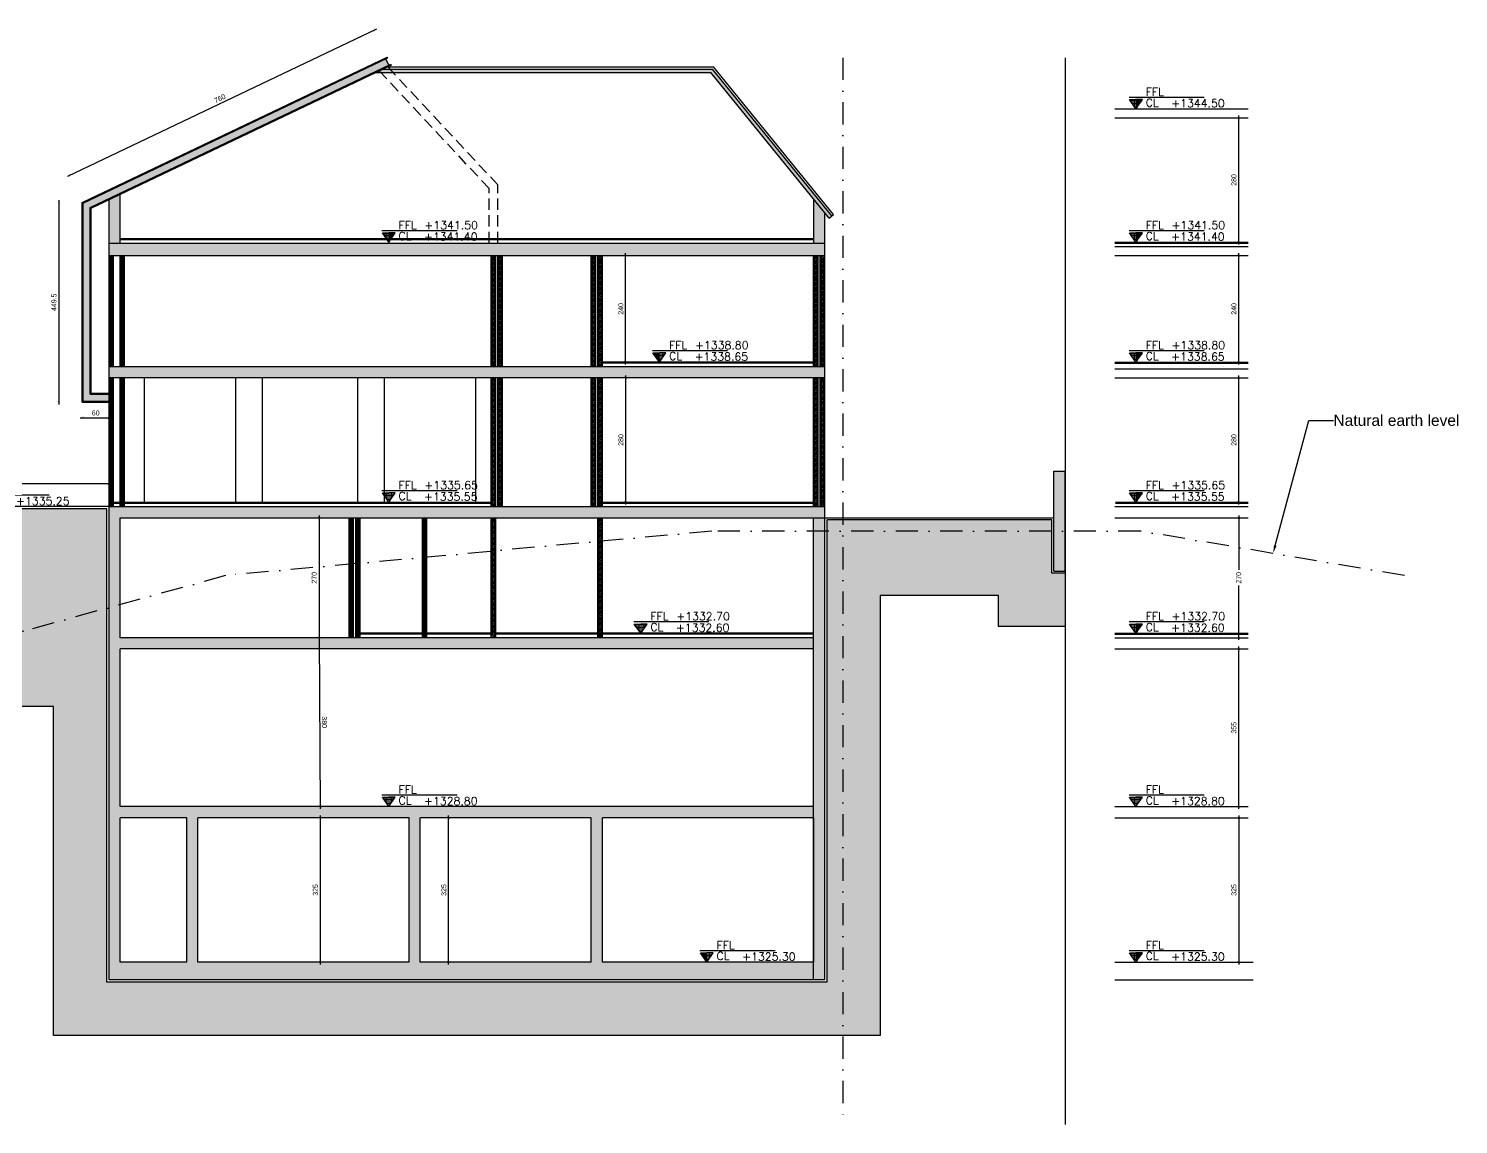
# Model space of a CAD drawing. Header units: centimetres. Extents: x 96271 to 179142, y 9855 to 112216.
# Drawn here: x 138696 to 141912, y 20483 to 22949 of the extents above; entities that cross this region are included whole.
import ezdxf
from ezdxf import colors
from ezdxf.entities.mleader import LeaderData, LeaderLine
from ezdxf.math import Vec2, Vec3

# ---------------------------------------------------------------- set-up
doc = ezdxf.new("R2010")
doc.units = ezdxf.units.CM
doc.header["$LTSCALE"] = 100
doc.header["$MEASUREMENT"] = 0
doc.header["$PDSIZE"] = 0.2
doc.linetypes.add('B-11553-XREF-L+1338.35-00$0$HIDDEN', pattern=[0.375, 0.25, -0.125])
doc.linetypes.add('DASHDOT', pattern=[1, 0.5, -0.25, 0, -0.25])
doc.layers.get('0').update_dxf_attribs({"linetype": 'CONTINUOUS'})
doc.layers.get('DEFPOINTS').update_dxf_attribs({"linetype": 'CONTINUOUS'})
for name, color, linetype in [('A-Dim', 2, 'CONTINUOUS'), ('A-Elev-Otln1', 44, 'CONTINUOUS'), ('A-Elev-Otln4', 41, 'CONTINUOUS'), ('A-Otln-Lot Limit', 4, 'CONTINUOUS'), ('A-Patt-CMU', 8, 'CONTINUOUS'), ('A-Patt-Strcr', 8, 'CONTINUOUS'), ('A-Sect-Mcut-Earth', 54, 'CONTINUOUS'), ('A-Sect-Mcut-Tiling', 51, 'CONTINUOUS'), ('A-Setback', 3, 'DASHDOT'), ('A-Wall-Full', 5, 'CONTINUOUS'), ('A-Wall-Strctr', 6, 'CONTINUOUS')]:
    doc.layers.add(name, color=color, linetype=linetype)
doc.styles.add('ROMAND', font='romand.shx', dxfattribs={"height": 10})
doc.styles.get("Standard").update_dxf_attribs({"font": 'arial.ttf'})
doc.dimstyles.new('1-50', dxfattribs={"dimtxt": 11.25, "dimasz": 5, "dimexe": 5, "dimexo": 5, "dimgap": 5, "dimtad": 1, "dimdec": 1, "dimrnd": 0.5, "dimzin": 12, "dimdsep": 46, "dimtxsty": 'Standard', "dimblk": 'ARCHTICK', "dimcen": 0.09, "dimdle": 5, "dimadec": 0, "dimazin": 3, "dimtfac": 1, "dimtdec": 1, "dimtix": 1, "dimtofl": 0, "dimtmove": 1, "dimatfit": 3, "dimfxl": 5, "dimtolj": 1, "dimtzin": 0, "dimarcsym": 0})
pattern_1 = [(225, (149663.1543, 32692.1049), (-1.3258252, -4.86135912), [6.25, -1.25, 0, -1.25])]

# ---------------------------------------------------------------- blocks, each defined once
blk = doc.blocks.new('FFL-CL-SECTION')
at = {"ltscale": 111}
h = blk.add_hatch(dxfattribs=at)
h.set_pattern_fill('ACAD_ISO07W100', color=232, scale=2, style=0)
h.set_pattern_definition([(7e-15, (-164148.149, 25605.833), (0, 10), [1, -6])])
h.paths.add_polyline_path([(-1579, 487), (-1724, 487), (-1579, 278)])
h = blk.add_hatch(dxfattribs=at)
h.set_pattern_fill('ACAD_ISO07W100', color=232, scale=2, style=0)
h.set_pattern_definition([(180, (160989.661, 25605.833), (0, 10), [1, -6])])
h.paths.add_polyline_path([(-1579, 487), (-1435, 487), (-1579, 278)])
at = {"color": 7, "ltscale": 111}
for p, q in [((-44, 533), (-1735, 533)), ((-1579, 278), (-1724, 487)), ((-1724, 487), (-1579, 487)), ((-1579, 278), (-1435, 487)), ((-1435, 487), (-1579, 487))]:
    blk.add_line(p, q, dxfattribs=at)
at = {"color": 111, "ltscale": 111, "style": 'ROMAND'}
for s, p in [('FFL', (-1361, 570)), ('CL', (-1361, 327))]:
    blk.add_text(s, height=180, dxfattribs=at).set_placement(p)
for tag, p in [('FFL', (-778, 571)), ('CL', (-787, 313))]:
    blk.add_attdef(tag, p, '', height=180, dxfattribs=at)
blk = doc.blocks.new('_ArchTick')
at = {"color": 0, "linetype": 'ByBlock', "const_width": 0.15}
blk.add_lwpolyline([(-0.5, -0.5), (0.5, 0.5)], dxfattribs=at)
blk = doc.blocks.new('*D982')
at = {"layer": 'A-Dim', "color": 0, "lineweight": -2, "transparency": 16777216}
blk.add_line((139349.1, 21853.4), (139349.1, 21573.4), dxfattribs=at)
at = {"layer": 'DEFPOINTS', "color": 0, "transparency": 16777216}
for p in [(139349.1, 21848.4), (139349.1, 21578.4), (139349.1, 21578.4)]:
    blk.add_point(p, dxfattribs=at)
at = {"layer": 'A-Dim', "color": 0, "lineweight": -2, "transparency": 16777216, "xscale": 5, "yscale": 5, "zscale": 5}
for p, rotation in [((139349.1, 21848.4), 90), ((139349.1, 21578.4), 270)]:
    blk.add_blockref('_ArchTick', p, dxfattribs=dict(at, rotation=rotation))
at = {"layer": 'A-Dim', "color": 0, "transparency": 16777216, "insert": (139338.3, 21713.4), "char_height": 11.25, "attachment_point": 5, "rotation": 90}
blk.add_mtext('\\A1;270', dxfattribs=at)
blk = doc.blocks.new('*D983')
at = {"layer": 'A-Dim', "color": 0, "lineweight": -2, "transparency": 16777216}
blk.add_line((139349.1, 21583.4), (139351.6, 21193.4), dxfattribs=at)
at = {"layer": 'DEFPOINTS', "color": 0, "transparency": 16777216}
for p in [(139349.2, 21578.4), (139351.6, 21198.4), (139351.6, 21198.4)]:
    blk.add_point(p, dxfattribs=at)
at = {"layer": 'A-Dim', "color": 0, "lineweight": -2, "transparency": 16777216, "xscale": 5, "yscale": 5, "zscale": 5}
for p, rotation in [((139349.2, 21578.4), 90.36136484864308), ((139351.6, 21198.4), 270.3613648486431)]:
    blk.add_blockref('_ArchTick', p, dxfattribs=dict(at, rotation=rotation))
at = {"layer": 'A-Dim', "color": 0, "transparency": 16777216, "insert": (139361.1, 21388.5), "char_height": 11.25, "attachment_point": 5, "rotation": 270.3614}
blk.add_mtext('\\A1;380', dxfattribs=at)
blk = doc.blocks.new('*D984')
at = {"layer": 'A-Dim', "color": 0, "lineweight": -2, "transparency": 16777216}
blk.add_line((140038.8, 22168.4), (140038.8, 21878.4), dxfattribs=at)
at = {"layer": 'DEFPOINTS', "color": 0, "transparency": 16777216}
for p in [(139986.6, 22163.4), (139986.6, 21883.4), (140038.8, 21883.4)]:
    blk.add_point(p, dxfattribs=at)
at = {"layer": 'A-Dim', "color": 0, "lineweight": -2, "transparency": 16777216, "xscale": 5, "yscale": 5, "zscale": 5}
for p, rotation in [((140038.8, 22163.4), 90), ((140038.8, 21883.4), 270)]:
    blk.add_blockref('_ArchTick', p, dxfattribs=dict(at, rotation=rotation))
at = {"layer": 'A-Dim', "color": 0, "transparency": 16777216, "insert": (140028.1, 22023.4), "char_height": 11.25, "attachment_point": 5, "rotation": 90}
blk.add_mtext('\\A1;280', dxfattribs=at)
blk = doc.blocks.new('*D985')
at = {"layer": 'A-Dim', "color": 0, "lineweight": -2, "transparency": 16777216}
blk.add_line((140038.8, 22193.4), (140038.8, 22443.4), dxfattribs=at)
at = {"layer": 'DEFPOINTS', "color": 0, "transparency": 16777216}
for p in [(140038.8, 22438.4), (140038.8, 22438.4), (140038.8, 22198.4)]:
    blk.add_point(p, dxfattribs=at)
at = {"layer": 'A-Dim', "color": 0, "lineweight": -2, "transparency": 16777216, "xscale": 5, "yscale": 5, "zscale": 5}
for p, rotation in [((140038.8, 22438.4), 90), ((140038.8, 22198.4), 270)]:
    blk.add_blockref('_ArchTick', p, dxfattribs=dict(at, rotation=rotation))
at = {"layer": 'A-Dim', "color": 0, "transparency": 16777216, "insert": (140028.1, 22318.4), "char_height": 11.25, "attachment_point": 5, "rotation": 90}
blk.add_mtext('\\A1;240', dxfattribs=at)
blk = doc.blocks.new('*D989')
at = {"layer": 'A-Dim', "color": 0, "lineweight": -2, "transparency": 16777216}
blk.add_line((138881.6, 21924.8), (138396.6, 21924.8), dxfattribs=at)
at = {"layer": 'DEFPOINTS', "color": 0, "transparency": 16777216}
for p in [(138401.6, 21924.8), (138401.6, 21883.4), (138876.6, 21883.4)]:
    blk.add_point(p, dxfattribs=at)
at = {"layer": 'A-Dim', "color": 0, "lineweight": -2, "transparency": 16777216, "xscale": 5, "yscale": 5, "zscale": 5, "rotation": 180}
blk.add_blockref('_ArchTick', (138401.6, 21924.8), dxfattribs=at)
at = {"layer": 'A-Dim', "color": 0, "lineweight": -2, "transparency": 16777216, "xscale": 5, "yscale": 5, "zscale": 5}
blk.add_blockref('_ArchTick', (138876.6, 21924.8), dxfattribs=at)
at = {"layer": 'A-Dim', "color": 0, "transparency": 16777216, "insert": (138639.1, 21935.5), "char_height": 11.25, "attachment_point": 5}
blk.add_mtext('\\A1;475', dxfattribs=at)
blk = doc.blocks.new('*D990')
at = {"layer": 'A-Dim', "color": 0, "lineweight": -2, "transparency": 16777216}
blk.add_line((139640.6, 20843.4), (139640.6, 21178.4), dxfattribs=at)
at = {"layer": 'DEFPOINTS', "color": 0, "transparency": 16777216}
for p in [(139576.6, 21173.4), (139640.6, 21173.4), (139576.6, 20848.4)]:
    blk.add_point(p, dxfattribs=at)
at = {"layer": 'A-Dim', "color": 0, "lineweight": -2, "transparency": 16777216, "xscale": 5, "yscale": 5, "zscale": 5}
for p, rotation in [((139640.6, 21173.4), 90), ((139640.6, 20848.4), 270)]:
    blk.add_blockref('_ArchTick', p, dxfattribs=dict(at, rotation=rotation))
at = {"layer": 'A-Dim', "color": 0, "transparency": 16777216, "insert": (139629.8, 21010.9), "char_height": 11.25, "attachment_point": 5, "rotation": 90}
blk.add_mtext('\\A1;325', dxfattribs=at)
blk = doc.blocks.new('*D991')
at = {"layer": 'A-Dim', "color": 0, "lineweight": -2, "transparency": 16777216}
blk.add_line((139351.6, 21178.4), (139351.6, 20843.4), dxfattribs=at)
at = {"layer": 'DEFPOINTS', "color": 0, "transparency": 16777216}
for p in [(139376.6, 21173.4), (139351.6, 20848.4), (139376.6, 20848.4)]:
    blk.add_point(p, dxfattribs=at)
at = {"layer": 'A-Dim', "color": 0, "lineweight": -2, "transparency": 16777216, "xscale": 5, "yscale": 5, "zscale": 5}
for p, rotation in [((139351.6, 21173.4), 90), ((139351.6, 20848.4), 270)]:
    blk.add_blockref('_ArchTick', p, dxfattribs=dict(at, rotation=rotation))
at = {"layer": 'A-Dim', "color": 0, "transparency": 16777216, "insert": (139340.8, 21010.9), "char_height": 11.25, "attachment_point": 5, "rotation": 90}
blk.add_mtext('\\A1;325', dxfattribs=at)
blk = doc.blocks.new('*D993')
at = {"layer": 'A-Dim', "color": 0, "lineweight": -2, "transparency": 16777216}
blk.add_line((141418, 21878.4), (141418, 22168.4), dxfattribs=at)
at = {"layer": 'DEFPOINTS', "color": 0, "transparency": 16777216}
for p in [(141418, 22163.4), (141439.3, 22163.4), (141439.3, 21883.4)]:
    blk.add_point(p, dxfattribs=at)
at = {"layer": 'A-Dim', "color": 0, "lineweight": -2, "transparency": 16777216, "xscale": 5, "yscale": 5, "zscale": 5}
for p, rotation in [((141418, 22163.4), 90), ((141418, 21883.4), 270)]:
    blk.add_blockref('_ArchTick', p, dxfattribs=dict(at, rotation=rotation))
at = {"layer": 'A-Dim', "color": 0, "transparency": 16777216, "insert": (141407.2, 22023.4), "char_height": 11.25, "attachment_point": 5, "rotation": 90}
blk.add_mtext('\\A1;280', dxfattribs=at)
blk = doc.blocks.new('*D994')
at = {"layer": 'A-Dim', "color": 0, "lineweight": -2, "transparency": 16777216}
for p, q in [((141418, 21853.4), (141418, 21730.9)), ((141418, 21573.4), (141418, 21695.9))]:
    blk.add_line(p, q, dxfattribs=at)
at = {"layer": 'DEFPOINTS', "color": 0, "transparency": 16777216}
for p in [(141418, 21848.4), (141439.3, 21848.4), (141439.3, 21578.4)]:
    blk.add_point(p, dxfattribs=at)
at = {"layer": 'A-Dim', "color": 0, "lineweight": -2, "transparency": 16777216, "xscale": 5, "yscale": 5, "zscale": 5}
for p, rotation in [((141418, 21848.4), 90), ((141418, 21578.4), 270)]:
    blk.add_blockref('_ArchTick', p, dxfattribs=dict(at, rotation=rotation))
at = {"layer": 'A-Dim', "color": 0, "transparency": 16777216, "insert": (141418, 21713.4), "char_height": 11.25, "attachment_point": 5, "rotation": 90}
blk.add_mtext('\\A1;270', dxfattribs=at)
blk = doc.blocks.new('*D995')
at = {"layer": 'A-Dim', "color": 0, "lineweight": -2, "transparency": 16777216}
blk.add_line((141418, 22193.4), (141418, 22443.4), dxfattribs=at)
at = {"layer": 'DEFPOINTS', "color": 0, "transparency": 16777216}
for p in [(141418, 22438.4), (141439.3, 22438.4), (141439.3, 22198.4)]:
    blk.add_point(p, dxfattribs=at)
at = {"layer": 'A-Dim', "color": 0, "lineweight": -2, "transparency": 16777216, "xscale": 5, "yscale": 5, "zscale": 5}
for p, rotation in [((141418, 22438.4), 90), ((141418, 22198.4), 270)]:
    blk.add_blockref('_ArchTick', p, dxfattribs=dict(at, rotation=rotation))
at = {"layer": 'A-Dim', "color": 0, "transparency": 16777216, "insert": (141407.2, 22318.4), "char_height": 11.25, "attachment_point": 5, "rotation": 90}
blk.add_mtext('\\A1;240', dxfattribs=at)
blk = doc.blocks.new('*D996')
at = {"layer": 'A-Dim', "color": 0, "lineweight": -2, "transparency": 16777216}
blk.add_line((141418, 21193.4), (141418, 21558.4), dxfattribs=at)
at = {"layer": 'DEFPOINTS', "color": 0, "transparency": 16777216}
for p in [(141418, 21553.4), (141439.3, 21553.4), (141439.3, 21198.4)]:
    blk.add_point(p, dxfattribs=at)
at = {"layer": 'A-Dim', "color": 0, "lineweight": -2, "transparency": 16777216, "xscale": 5, "yscale": 5, "zscale": 5}
for p, rotation in [((141418, 21553.4), 90), ((141418, 21198.4), 270)]:
    blk.add_blockref('_ArchTick', p, dxfattribs=dict(at, rotation=rotation))
at = {"layer": 'A-Dim', "color": 0, "transparency": 16777216, "insert": (141407.2, 21375.9), "char_height": 11.25, "attachment_point": 5, "rotation": 90}
blk.add_mtext('\\A1;355', dxfattribs=at)
blk = doc.blocks.new('*D997')
at = {"layer": 'A-Dim', "color": 0, "lineweight": -2, "transparency": 16777216}
blk.add_line((141418, 22463.4), (141418, 22753.4), dxfattribs=at)
at = {"layer": 'DEFPOINTS', "color": 0, "transparency": 16777216}
for p in [(141418, 22748.4), (141439.3, 22748.4), (141439.3, 22468.4)]:
    blk.add_point(p, dxfattribs=at)
at = {"layer": 'A-Dim', "color": 0, "lineweight": -2, "transparency": 16777216, "xscale": 5, "yscale": 5, "zscale": 5}
for p, rotation in [((141418, 22748.4), 90), ((141418, 22468.4), 270)]:
    blk.add_blockref('_ArchTick', p, dxfattribs=dict(at, rotation=rotation))
at = {"layer": 'A-Dim', "color": 0, "transparency": 16777216, "insert": (141407.2, 22608.4), "char_height": 11.25, "attachment_point": 5, "rotation": 90}
blk.add_mtext('\\A1;280', dxfattribs=at)
blk = doc.blocks.new('*D998')
at = {"layer": 'A-Dim', "color": 0, "lineweight": -2, "transparency": 16777216}
blk.add_line((141418, 21178.4), (141418, 20843.4), dxfattribs=at)
at = {"layer": 'DEFPOINTS', "color": 0, "transparency": 16777216}
for p in [(141439.3, 21173.4), (141418, 20848.4), (141439.3, 20848.4)]:
    blk.add_point(p, dxfattribs=at)
at = {"layer": 'A-Dim', "color": 0, "lineweight": -2, "transparency": 16777216, "xscale": 5, "yscale": 5, "zscale": 5}
for p, rotation in [((141418, 21173.4), 90), ((141418, 20848.4), 270)]:
    blk.add_blockref('_ArchTick', p, dxfattribs=dict(at, rotation=rotation))
at = {"layer": 'A-Dim', "color": 0, "transparency": 16777216, "insert": (141407.2, 21010.9), "char_height": 11.25, "attachment_point": 5, "rotation": 90}
blk.add_mtext('\\A1;325', dxfattribs=at)
blk = doc.blocks.new('*D999')
at = {"layer": 'A-Dim', "color": 0, "lineweight": -2, "transparency": 16777216}
blk.add_line((139478.2, 22947.7), (138783.1, 22616.4), dxfattribs=at)
at = {"layer": 'DEFPOINTS', "color": 0, "transparency": 16777216}
for p in [(139502.6, 22884.9), (138787.6, 22618.5), (138816.6, 22557.8)]:
    blk.add_point(p, dxfattribs=at)
at = {"layer": 'A-Dim', "color": 0, "lineweight": -2, "transparency": 16777216, "xscale": 5, "yscale": 5, "zscale": 5}
for p, rotation in [((139473.7, 22945.6), 25.48875741298544), ((138787.6, 22618.5), 205.4887574129854)]:
    blk.add_blockref('_ArchTick', p, dxfattribs=dict(at, rotation=rotation))
at = {"layer": 'A-Dim', "color": 0, "transparency": 16777216, "insert": (139126, 22791.7), "char_height": 11.25, "attachment_point": 5, "rotation": 25.4888}
blk.add_mtext('\\A1;760', dxfattribs=at)
blk = doc.blocks.new('*D1000')
at = {"layer": 'A-Dim', "color": 0, "lineweight": -2, "transparency": 16777216}
blk.add_line((138763.5, 22562.8), (138763.5, 22103.4), dxfattribs=at)
at = {"layer": 'DEFPOINTS', "color": 0, "transparency": 16777216}
for p in [(138816.6, 22557.8), (138763.5, 22108.4), (138816.6, 22108.4)]:
    blk.add_point(p, dxfattribs=at)
at = {"layer": 'A-Dim', "color": 0, "lineweight": -2, "transparency": 16777216, "xscale": 5, "yscale": 5, "zscale": 5}
for p, rotation in [((138763.5, 22557.8), 90), ((138763.5, 22108.4), 270)]:
    blk.add_blockref('_ArchTick', p, dxfattribs=dict(at, rotation=rotation))
at = {"layer": 'A-Dim', "color": 0, "transparency": 16777216, "insert": (138752.8, 22333.1), "char_height": 11.25, "attachment_point": 5, "rotation": 90}
blk.add_mtext('\\A1;449.5', dxfattribs=at)
blk = doc.blocks.new('*D1001')
at = {"layer": 'A-Dim', "color": 0, "lineweight": -2, "transparency": 16777216}
blk.add_line((138811.6, 22073.4), (138881.6, 22073.4), dxfattribs=at)
at = {"layer": 'DEFPOINTS', "color": 0, "transparency": 16777216}
for p in [(138816.6, 22108.4), (138876.6, 22108.4), (138876.6, 22073.4)]:
    blk.add_point(p, dxfattribs=at)
at = {"layer": 'A-Dim', "color": 0, "lineweight": -2, "transparency": 16777216, "xscale": 5, "yscale": 5, "zscale": 5, "rotation": 180}
blk.add_blockref('_ArchTick', (138816.6, 22073.4), dxfattribs=at)
at = {"layer": 'A-Dim', "color": 0, "lineweight": -2, "transparency": 16777216, "xscale": 5, "yscale": 5, "zscale": 5}
blk.add_blockref('_ArchTick', (138876.6, 22073.4), dxfattribs=at)
at = {"layer": 'A-Dim', "color": 0, "transparency": 16777216, "insert": (138846.6, 22084.1), "char_height": 11.25, "attachment_point": 5}
blk.add_mtext('\\A1;60', dxfattribs=at)

msp = doc.modelspace()

# ---------------------------------------------------------------- hatches: boundary and pattern name
at = {"layer": 'A-Patt-CMU'}
h = msp.add_hatch(dxfattribs=at)
h.set_pattern_fill('ANSI36', color=256, scale=20, angle=180)
h.set_pattern_definition(pattern_1)
h.paths.add_polyline_path([(139505.832, 22866.498), (139498.947, 22880.94), (138818.559, 22556.576), (138818.559, 22110.442), (138876.559, 22110.442), (138876.559, 22126.442), (138834.559, 22126.442), (138834.559, 22546.479)])
h = msp.add_hatch(dxfattribs=at)
h.set_pattern_fill('ANSI36', color=256, scale=20, angle=180)
h.set_pattern_definition(pattern_1)
h.paths.add_polyline_path([(140233.938, 22858.108), (139492.882, 22858.108), (139476.101, 22850.108), (140230.136, 22850.108), (140496.716, 22522.695), (140502.923, 22527.743)])
h = msp.add_hatch(dxfattribs=at)
h.set_pattern_fill('ANSI31', color=256, scale=20, angle=180)
h.set_pattern_definition([(225, (149663.1543, 32692.1049), (1.76776695, -1.76776695), [])])
h.paths.add_polyline_path([(139986.559, 21848.442), (139976.559, 21848.442), (139976.559, 21578.442), (139986.559, 21578.442)])
h.paths.add_polyline_path([(139986.559, 22163.442), (139976.559, 22163.442), (139976.559, 21873.442), (139986.559, 21873.442)])
h.paths.add_polyline_path([(139971.559, 22163.442), (139961.559, 22163.442), (139961.559, 21873.442), (139971.559, 21873.442)])
h.paths.add_polyline_path([(139761.559, 22163.442), (139751.559, 22163.442), (139751.559, 21873.442), (139761.559, 21873.442)])
h.paths.add_polyline_path([(139746.559, 22163.442), (139736.559, 22163.442), (139736.559, 21873.442), (139746.559, 21873.442)])
h.paths.add_polyline_path([(139746.559, 21848.442), (139736.559, 21848.442), (139736.559, 21578.442), (139746.559, 21578.442)])
h.paths.add_polyline_path([(139591.559, 21848.442), (139581.559, 21848.442), (139581.559, 21578.442), (139591.559, 21578.442)])
h.paths.add_polyline_path([(139441.559, 21848.442), (139431.559, 21848.442), (139431.559, 21578.442), (139441.559, 21578.442)])
h.paths.add_polyline_path([(139426.559, 21848.442), (139416.559, 21848.442), (139416.559, 21578.442), (139426.559, 21578.442)])
h.paths.add_polyline_path([(140486.559, 22163.442), (140476.559, 22163.442), (140476.559, 21873.442), (140486.559, 21873.442)])
h.paths.add_polyline_path([(140471.559, 22163.442), (140461.559, 22163.442), (140461.559, 21873.442), (140471.559, 21873.442)])
h.paths.add_polyline_path([(140486.559, 22438.442), (140476.559, 22438.442), (140476.559, 22188.442), (140486.559, 22188.442)])
h.paths.add_polyline_path([(140471.559, 22438.442), (140461.559, 22438.442), (140461.559, 22188.442), (140471.559, 22188.442)])
h.paths.add_polyline_path([(139971.559, 22438.442), (139961.559, 22438.442), (139961.559, 22188.442), (139971.559, 22188.442)])
h.paths.add_polyline_path([(139986.559, 22438.442), (139976.559, 22438.442), (139976.559, 22188.442), (139986.559, 22188.442)])
h.paths.add_polyline_path([(139761.559, 22438.442), (139751.559, 22438.442), (139751.559, 22188.442), (139761.559, 22188.442)])
h.paths.add_polyline_path([(139746.559, 22438.442), (139736.559, 22438.442), (139736.559, 22188.442), (139746.559, 22188.442)])
h.paths.add_polyline_path([(138911.559, 22438.442), (138901.559, 22438.442), (138901.559, 22188.442), (138911.559, 22188.442)])
h.paths.add_polyline_path([(138886.559, 22438.442), (138876.559, 22438.442), (138876.559, 22188.442), (138886.559, 22188.442)])
h.paths.add_polyline_path([(138911.559, 22163.442), (138901.559, 22163.442), (138901.559, 21873.442), (138911.559, 21873.442)])
h.paths.add_polyline_path([(138886.559, 22163.442), (138876.559, 22163.442), (138876.559, 21873.442), (138886.559, 21873.442)])
at = {"layer": 'A-Patt-Strcr'}
h = msp.add_hatch(dxfattribs=at)
h.set_pattern_fill('AR-CONC', color=256, scale=2, angle=-270)
h.set_pattern_definition([(140, (149663.154, 32692.105), (1.255043, 14.345204), [1.5, -16.5]), (85, (149663.154, 32692.105), (-15.043843, -2.775027), [1.2, -13.2]), (190.45144, (149663.259, 32693.3), (-13.7888, 11.570177), [1.274804, -14.022842]), (136.1842, (149659.154, 32692.105), (3.310386, 21.344827), [2.25, -24.75]), (186.63564, (149659.43, 32693.884), (-19.482372, 18.69324), [1.912207, -21.034275]), (81.18416, (149659.154, 32692.105), (-19.482372, 18.69324), [1.8, -19.8]), (111, (149660.154, 32694.105), (8.052378, 11.938141), [1.5, -16.5]), (56, (149660.154, 32694.105), (-14.503001, 4.866307), [1.2, -13.2]), (161.45144, (149660.825, 32695.1), (-6.450623, 16.804448), [1.274804, -14.022842]), (127.5, (149663.154, 32692.105), (-6.657877, 0.2431971), [0, -13.04, 0, -13.4, 0, -13.25]), (97.5, (149663.154, 32692.105), (-7.8882342, 5.2613907), [0, -7.64, 0, -12.74, 0, -5.05]), (57.5, (149663.154, 32687.645), (0.4510974, 10.6764487), [0, -5, 0, -15.6, 0, -20.7]), (47.5, (149663.154, 32685.645), (-2.0020996, 11.6637234), [0, -6.5, 0, -10.36, 0, -14.7])])
h.paths.add_polyline_path([(140486.559, 22188.442), (138876.559, 22188.442), (138876.559, 22163.442), (140486.559, 22163.442)])
h.paths.add_polyline_path([(140486.559, 22466.442), (138876.559, 22466.442), (138876.559, 22438.442), (140486.559, 22438.442)])
h.paths.add_polyline_path([(140486.559, 22535.169), (140461.643, 22565.772), (140461.643, 22466.442), (140486.559, 22466.442)])
h.paths.add_polyline_path([(138901.559, 22576.204), (138876.559, 22564.286), (138876.559, 22466.442), (138901.559, 22466.442)])
h = msp.add_hatch(dxfattribs=at)
h.set_pattern_fill('AR-CONC', color=256, scale=2, angle=-270)
h.set_pattern_definition([(140, (129598.393, 74812.801), (1.2550427, 14.3452037), [1.5, -16.5]), (85, (129598.393, 74812.801), (-15.0438427, -2.7750267), [1.2, -13.2]), (190.451444, (129598.498, 74813.997), (-13.7887998, 11.570177), [1.274804, -14.0228422]), (136.1842, (129594.393, 74812.801), (3.3103856, 21.3448266), [2.25, -24.75]), (186.635635, (129594.67, 74814.58), (-19.482372, 18.693239), [1.912207, -21.034275]), (81.184164, (129594.393, 74812.801), (-19.482372, 18.693239), [1.8, -19.8]), (111, (129595.393, 74814.801), (8.0523778, 11.938141), [1.5, -16.5]), (56, (129595.393, 74814.801), (-14.503001, 4.8663066), [1.2, -13.2]), (161.451445, (129596.064, 74815.796), (-6.450623, 16.8044475), [1.2748038, -14.0228422]), (127.5, (129598.393, 74812.8014), (-6.6578771, 0.2431971), [0, -13.04, 0, -13.4, 0, -13.25]), (97.5, (129598.393, 74812.8014), (-7.8882342, 5.26139075), [0, -7.64, 0, -12.74, 0, -5.05]), (57.5, (129598.393, 74808.3414), (0.45109743, 10.6764487), [0, -5, 0, -15.6, 0, -20.7]), (47.5, (129598.393, 74806.341), (-2.0020996, 11.6637234), [0, -6.5, 0, -10.36, 0, -14.7])])
h.paths.add_polyline_path([(141027.317, 21953.442), (141002.329, 21953.442), (141002.329, 21728.442), (141027.317, 21728.442)])
h.paths.add_polyline_path([(137023.903, 21288.442), (136998.908, 21288.442), (136998.908, 21078.442), (137023.903, 21078.442)])
h.paths.add_polyline_path([(137453.9, 21333.442), (137431.453, 21333.442), (137431.453, 21153.442), (137453.9, 21153.442)])
h.paths.add_polyline_path([(138011.559, 21598.442), (137986.559, 21598.442), (137986.559, 21283.442), (138011.559, 21283.442)])
h.paths.add_polyline_path([(138426.559, 21863.442), (138401.564, 21865.06), (138401.564, 21550.06), (138426.559, 21548.442)])
h = msp.add_hatch(dxfattribs=at)
h.set_pattern_fill('AR-CONC', color=256, scale=2, angle=-270)
h.set_pattern_definition([(140, (136447.013, 81589.72), (1.2550427, 14.3452037), [1.5, -16.5]), (85, (136447.013, 81589.72), (-15.0438427, -2.7750267), [1.2, -13.2]), (190.451444, (136447.118, 81590.916), (-13.7887998, 11.570177), [1.274804, -14.0228422]), (136.1842, (136443.013, 81589.72), (3.3103856, 21.3448266), [2.25, -24.75]), (186.635635, (136443.29, 81591.499), (-19.482372, 18.693239), [1.912207, -21.034275]), (81.184164, (136443.013, 81589.72), (-19.482372, 18.693239), [1.8, -19.8]), (111, (136444.013, 81591.72), (8.0523778, 11.938141), [1.5, -16.5]), (56, (136444.013, 81591.72), (-14.503001, 4.8663066), [1.2, -13.2]), (161.451445, (136444.684, 81592.715), (-6.450623, 16.8044475), [1.2748038, -14.0228422]), (127.5, (136447.013, 81589.72), (-6.65787708, 0.2431971), [0, -13.04, 0, -13.4, 0, -13.25]), (97.5, (136447.013, 81589.72), (-7.8882342, 5.26139075), [0, -7.64, 0, -12.74, 0, -5.05]), (57.5, (136447.013, 81585.26), (0.45109743, 10.6764487), [0, -5, 0, -15.6, 0, -20.7]), (47.5, (136447.013, 81583.26), (-2.0020996, 11.6637234), [0, -6.5, 0, -10.36, 0, -14.7])])
h.paths.add_polyline_path([(140486.559, 21873.442), (138876.559, 21873.442), (138876.559, 20808.442), (140461.559, 20808.442), (140461.559, 20848.442), (139986.559, 20848.442), (139986.559, 21173.442), (140461.559, 21173.442), (140461.559, 21198.442), (138901.559, 21198.442), (138901.559, 21553.442), (140461.559, 21553.442), (140461.559, 21578.442), (138901.559, 21578.442), (138901.559, 21848.442), (140486.559, 21848.442)])
h.paths.add_polyline_path([(139961.559, 21173.442), (139961.559, 20848.442), (139576.559, 20848.442), (139576.559, 21173.442)], flags=16)
h.paths.add_polyline_path([(139551.559, 21173.442), (139551.559, 20848.442), (139076.559, 20848.442), (139076.559, 21173.442)], flags=16)
h.paths.add_polyline_path([(139051.559, 21173.442), (139051.559, 20848.442), (138901.559, 20848.442), (138901.559, 21173.442)], flags=16)
h.paths.add_polyline_path([(140486.559, 21848.442), (140461.559, 21848.442), (140461.559, 20808.442), (140486.559, 20808.442)], flags=17)
h = msp.add_hatch(dxfattribs=at)
h.set_pattern_fill('EARTH', color=256, scale=100, angle=90)
h.set_pattern_definition([(90, (129598.393, 74812.801), (-25, 25), [25, -25]), (90, (129589.018, 74812.801), (-25, 25), [25, -25]), (90, (129579.643, 74812.801), (-25, 25), [25, -25]), (180, (129576.518, 74815.926), (-25, -25), [25, -25]), (180, (129576.518, 74825.301), (-25, -25), [25, -25]), (180, (129576.518, 74834.676), (-25, -25), [25, -25])])
h.paths.add_polyline_path([(137456.266, 21148.442), (137426.453, 21148.442), (137426.453, 21233.442), (137207.024, 21233.442), (137207.024, 21113.442), (137306.453, 21113.442), (137306.453, 21028.442), (137456.266, 21028.442)])
h.paths.add_polyline_path([(137207.024, 21233.442), (137028.903, 21233.442), (137028.903, 21073.442), (136998.898, 21073.442), (136998.898, 20953.442), (137148.903, 20953.442), (137148.903, 21113.442), (137207.024, 21113.442)])
h.paths.add_polyline_path([(140491.559, 20803.442), (138871.559, 20803.442), (138871.559, 21868.442), (138431.559, 21868.442), (138431.559, 21543.442), (138396.559, 21543.442), (138396.559, 21573.442), (138016.559, 21573.442), (138016.559, 21278.442), (137981.559, 21278.442), (137981.559, 21308.442), (137458.9, 21308.442), (137458.9, 21148.442), (137457.708, 21028.442), (137578.9, 21028.442), (137578.9, 21138.442), (137861.559, 21138.442), (137861.559, 21108.442), (138136.559, 21108.442), (138136.559, 21453.442), (138551.559, 21453.442), (138551.559, 21423.442), (138751.559, 21423.442), (138751.559, 20683.442), (139426.559, 20683.442), (140611.559, 20683.442), (140611.559, 21673.442), (140877.329, 21673.442), (140877.329, 21603.442), (141027.342, 21603.442), (141027.342, 21723.442), (140997.329, 21723.442), (140997.329, 21843.442), (140491.559, 21843.442)])

# ---------------------------------------------------------------- linework, layer by layer
for p, q in [((138876.559, 21883.442), (138876.559, 21873.442)), ((140461.559, 21173.442), (140461.559, 20848.442))]:
    msp.add_line(p, q)
at = {"layer": 'A-Elev-Otln1'}
for p, q in [((138816.559, 22557.838), (139502.6, 22884.897)), ((138818.559, 22556.576), (139503.46, 22883.092)), ((139498.947, 22880.94), (139505.832, 22866.498)), ((139502.6, 22884.897), (139503.46, 22883.092)), ((138834.559, 22546.479), (139510.346, 22868.649)), ((138836.559, 22545.216), (139511.206, 22866.844)), ((139510.346, 22868.649), (139511.206, 22866.844)), ((138816.559, 22108.442), (138816.559, 22557.838)), ((138818.559, 22110.442), (138818.559, 22556.576)), ((138834.559, 22126.442), (138834.559, 22546.479)), ((138836.559, 22128.442), (138836.559, 22545.216)), ((138816.559, 22108.442), (138876.559, 22108.442)), ((138818.559, 22110.442), (138876.559, 22110.442)), ((138834.559, 22126.442), (138876.559, 22126.442)), ((138836.559, 22128.442), (138876.559, 22128.442))]:
    msp.add_line(p, q, dxfattribs=at)
at = {"layer": 'A-Elev-Otln1', "linetype": 'B-11553-XREF-L+1338.35-00$0$HIDDEN'}
for p, q in [((139731.559, 22589.275), (139484.437, 22854.082)), ((139751.559, 22597.158), (139503.37, 22863.108)), ((139731.559, 22466.442), (139731.559, 22589.275)), ((139751.559, 22466.442), (139751.559, 22597.158))]:
    msp.add_line(p, q, dxfattribs=at)
at = {"layer": 'A-Elev-Otln4'}
for p, q in [((139476.101, 22850.108), (140230.136, 22850.108)), ((139492.882, 22858.108), (140233.938, 22858.108)), ((139503.37, 22863.108), (140236.532, 22863.108)), ((140496.716, 22522.695), (140230.136, 22850.108)), ((140502.923, 22527.743), (140233.938, 22858.108)), ((140506.765, 22530.868), (140236.532, 22863.108)), ((140496.716, 22522.695), (140506.765, 22530.868)), ((138956.559, 21883.442), (138956.559, 22163.442)), ((139161.559, 21883.442), (139161.559, 22163.442)), ((139221.559, 21883.442), (139221.559, 22163.442)), ((139436.559, 21883.442), (139436.559, 22163.442)), ((139496.559, 21883.442), (139496.559, 22163.442)), ((139701.559, 21883.442), (139701.559, 22163.442)), ((138876.559, 21873.442), (138426.559, 21873.442)), ((140486.559, 21848.442), (141002.329, 21848.442))]:
    msp.add_line(p, q, dxfattribs=at)
at = {"layer": 'A-Otln-Lot Limit'}
msp.add_line((141027.342, 22883.442), (141027.342, 20483.442), dxfattribs=at)
at = {"layer": 'A-Patt-Strcr'}
for points in [[(141027.317, 21723.442), (140997.329, 21723.442), (140997.329, 21843.442), (140491.559, 21843.442), (140491.559, 20803.442), (139546.559, 20803.442), (139546.559, 20803.442), (139406.559, 20803.442), (139406.559, 20803.442), (138871.559, 20803.442), (138871.559, 21868.442), (138431.559, 21868.442)], [(141027.317, 21603.442), (140877.329, 21603.442), (140877.329, 21673.442), (140611.559, 21673.442), (140611.559, 20683.442), (139426.559, 20683.442), (138751.559, 20683.442), (138751.559, 21423.442), (138551.559, 21423.442), (138551.559, 21453.442), (138136.559, 21453.442), (138136.559, 21108.442), (137861.559, 21108.442), (137861.559, 21138.442), (137578.9, 21138.442), (137578.9, 21028.442), (137306.453, 21028.442), (137306.453, 21113.442), (137148.903, 21113.442), (137148.903, 20953.442), (136998.908, 20953.442)]]:
    msp.add_lwpolyline(points, dxfattribs=at)
at = {"layer": 'A-Sect-Mcut-Earth', "linetype": 'DASHDOT'}
msp.add_lwpolyline([(141790.638, 21718.442), (141196.951, 21818.442), (140232.356, 21818.442), (139138.745, 21718.433), (138685.241, 21593.442), (138395.264, 21518.442), (137932.902, 21418.442), (137677.197, 21318.442), (137122.408, 21253.442), (136942.243, 21283.442)], dxfattribs=at)
at = {"layer": 'A-Sect-Mcut-Tiling'}
for p, q in [((138901.559, 22476.442), (140461.643, 22476.442)), ((138901.559, 22474.442), (140461.643, 22474.442)), ((141139.294, 22468.442), (141439.294, 22468.442)), ((141139.294, 22466.442), (141439.294, 22466.442)), ((140461.559, 22198.442), (139986.559, 22198.442)), ((140461.559, 22196.442), (139986.559, 22196.442)), ((141139.294, 22198.442), (141439.294, 22198.442)), ((141139.294, 22196.442), (141439.294, 22196.442)), ((138876.559, 21883.442), (139736.559, 21883.442)), ((138876.559, 21883.442), (138876.559, 21881.442)), ((138876.559, 21881.442), (139736.559, 21881.442)), ((139986.559, 21883.442), (140461.559, 21883.442)), ((139986.559, 21881.442), (140461.559, 21881.442)), ((141140.858, 21883.442), (141439.294, 21883.442)), ((141140.858, 21881.442), (141439.294, 21881.442)), ((139581.559, 21588.442), (139441.559, 21588.442)), ((139581.559, 21586.442), (139441.559, 21586.442)), ((139736.559, 21588.442), (139591.559, 21588.442)), ((139736.559, 21586.442), (139591.559, 21586.442)), ((139976.559, 21588.442), (139746.559, 21588.442)), ((139976.559, 21586.442), (139746.559, 21586.442)), ((140461.559, 21588.442), (139986.559, 21588.442)), ((140461.559, 21586.442), (139986.559, 21586.442)), ((141139.294, 21588.442), (141439.294, 21588.442)), ((141139.294, 21586.442), (141439.294, 21586.442))]:
    msp.add_line(p, q, dxfattribs=at)
at = {"layer": 'A-Setback'}
msp.add_line((140527.088, 22883.442), (140527.088, 20483.442), dxfattribs=at)
at = {"layer": 'A-Wall-Full'}
for p, q in [((138876.559, 22188.442), (138876.559, 22438.442)), ((138886.559, 22188.442), (138886.559, 22438.442)), ((138901.559, 22188.442), (138901.559, 22438.442)), ((138911.559, 22188.442), (138911.559, 22438.442)), ((139736.559, 22188.442), (139736.559, 22438.442)), ((139746.559, 22188.442), (139746.559, 22438.442)), ((139751.559, 22188.442), (139751.559, 22438.442)), ((139761.559, 22188.442), (139761.559, 22438.442)), ((139961.559, 22188.442), (139961.559, 22438.442)), ((139971.559, 22188.442), (139971.559, 22438.442)), ((139976.559, 22188.442), (139976.559, 22438.442)), ((139986.559, 22188.442), (139986.559, 22438.442)), ((140461.559, 22188.442), (140461.559, 22438.442)), ((140471.559, 22188.442), (140471.559, 22438.442)), ((140476.559, 22188.442), (140476.559, 22438.442)), ((140486.559, 22188.442), (140486.559, 22438.442)), ((138876.559, 21873.442), (138876.559, 22163.442)), ((138886.559, 21873.442), (138886.559, 22163.442)), ((138901.559, 21873.442), (138901.559, 22163.442)), ((138911.559, 21873.442), (138911.559, 22163.442)), ((139736.559, 21873.442), (139736.559, 22163.442)), ((139746.559, 21873.442), (139746.559, 22163.442)), ((139751.559, 21873.442), (139751.559, 22163.442)), ((139761.559, 21873.442), (139761.559, 22163.442)), ((139961.559, 21873.442), (139961.559, 22163.442)), ((139971.559, 21873.442), (139971.559, 22163.442)), ((139976.559, 21873.442), (139976.559, 22163.442)), ((139986.559, 21873.442), (139986.559, 22163.442)), ((140461.559, 21873.442), (140461.559, 22163.442)), ((140471.559, 21873.442), (140471.559, 22163.442)), ((140476.559, 21873.442), (140476.559, 22163.442)), ((140486.559, 21873.442), (140486.559, 22163.442)), ((139416.559, 21578.442), (139416.559, 21848.442)), ((139426.559, 21578.442), (139426.559, 21848.442)), ((139431.559, 21578.442), (139431.559, 21848.442)), ((139441.559, 21578.442), (139441.559, 21848.442)), ((139581.559, 21578.442), (139581.559, 21848.442)), ((139591.559, 21578.442), (139591.559, 21848.442)), ((139736.559, 21578.442), (139736.559, 21848.442)), ((139746.559, 21578.442), (139746.559, 21848.442)), ((139976.559, 21578.442), (139976.559, 21848.442)), ((139986.559, 21578.442), (139986.559, 21848.442))]:
    msp.add_line(p, q, dxfattribs=at)
at = {"layer": 'A-Wall-Strctr'}
for p, q in [((141139.294, 22768.442), (141439.294, 22768.442)), ((141139.294, 22748.442), (141439.294, 22748.442)), ((138876.559, 22466.442), (138876.559, 22564.286)), ((138901.559, 22466.442), (138901.559, 22576.204)), ((140461.643, 22565.772), (140461.643, 22466.442)), ((140486.559, 22466.442), (140486.559, 22535.169)), ((138876.559, 22466.442), (140486.559, 22466.442)), ((138876.559, 22438.442), (138876.559, 22466.442)), ((140486.559, 22438.442), (140486.559, 22466.442)), ((141139.294, 22458.442), (141439.294, 22458.442)), ((138876.559, 22438.442), (140486.559, 22438.442)), ((141139.294, 22438.442), (141439.294, 22438.442)), ((138876.559, 22188.442), (140486.559, 22188.442)), ((138876.559, 22163.442), (138876.559, 22188.442)), ((140486.559, 22163.442), (138876.559, 22163.442)), ((140486.559, 22163.442), (140486.559, 22188.442)), ((141139.294, 22183.442), (141439.294, 22183.442)), ((141139.294, 22163.442), (141439.294, 22163.442)), ((141002.329, 21953.442), (141027.317, 21953.442)), ((141002.329, 21728.442), (141002.329, 21953.442)), ((141027.317, 21728.442), (141027.317, 21953.442)), ((138876.559, 21873.442), (140486.559, 21873.442)), ((138876.559, 20808.442), (138876.559, 21873.442)), ((140486.559, 20808.442), (140486.559, 21873.442)), ((141139.294, 21873.442), (141439.294, 21873.442)), ((138901.559, 21848.442), (140486.559, 21848.442)), ((138901.559, 21578.442), (138901.559, 21848.442)), ((140461.559, 20808.442), (140461.559, 21848.442)), ((140461.559, 21578.442), (140461.559, 21848.442)), ((141139.294, 21848.442), (141439.294, 21848.442)), ((141002.329, 21728.442), (141027.317, 21728.442)), ((140461.559, 21578.442), (138901.559, 21578.442)), ((140461.559, 21553.442), (138901.559, 21553.442)), ((138901.559, 21198.442), (138901.559, 21553.442)), ((140461.559, 21198.442), (140461.559, 21553.442)), ((141139.294, 21578.442), (141439.294, 21578.442)), ((141139.294, 21553.442), (141439.294, 21553.442)), ((140461.559, 21198.442), (138901.559, 21198.442)), ((141139.294, 21198.442), (141439.294, 21198.442)), ((139051.559, 21173.442), (138901.559, 21173.442)), ((138901.559, 20848.442), (138901.559, 21173.442)), ((139051.559, 20848.442), (139051.559, 21173.442)), ((139551.559, 21173.442), (139076.559, 21173.442)), ((139076.559, 20848.442), (139076.559, 21173.442)), ((139551.559, 20848.442), (139551.559, 21173.442)), ((139961.559, 21173.442), (139576.559, 21173.442)), ((139576.559, 20848.442), (139576.559, 21173.442)), ((139961.559, 20848.442), (139961.559, 21173.442)), ((140461.559, 21173.442), (139986.559, 21173.442)), ((139986.559, 20848.442), (139986.559, 21173.442)), ((141139.294, 21173.442), (141439.294, 21173.442)), ((139051.559, 20848.442), (138901.559, 20848.442)), ((139551.559, 20848.442), (139076.559, 20848.442)), ((139961.559, 20848.442), (139576.559, 20848.442)), ((140461.559, 20848.442), (139986.559, 20848.442)), ((141139.294, 20848.442), (141450.854, 20848.442)), ((140486.559, 20808.442), (138876.559, 20808.442)), ((141139.294, 20808.442), (141450.854, 20808.442))]:
    msp.add_line(p, q, dxfattribs=at)

# ---------------------------------------------------------------- block references
ref = msp.add_blockref('FFL-CL-SECTION', (141344.827, 22740.663), dxfattribs=dict(xscale=0.1, yscale=0.1, zscale=0.1))
ref.add_attrib('CL', '+1344.50', (141266.174, 22771.945), dxfattribs={"color": 111, "ltscale": 111, "height": 18, "style": 'ROMAND'})
at = {"xscale": 0.1, "yscale": 0.1, "zscale": 0.1}
for p, values in [((139663.989, 22440.663), {'FFL': '+1341.50', 'CL': '+1341.40'}), ((141344.827, 22440.663), {'FFL': '+1341.50', 'CL': '+1341.40'}), ((140272.734, 22170.663), {'FFL': '+1338.80', 'CL': '+1338.65'}), ((141344.827, 22170.663), {'FFL': '+1338.80', 'CL': '+1338.65'}), ((139663.989, 21855.663), {'FFL': '+1335.65', 'CL': '+1335.55'}), ((141344.827, 21855.663), {'FFL': '+1335.65', 'CL': '+1335.55'}), ((140230.653, 21560.663), {'FFL': '+1332.70', 'CL': '+1332.60'}), ((141344.827, 21560.663), {'FFL': '+1332.70', 'CL': '+1332.60'})]:
    msp.add_blockref('FFL-CL-SECTION', p, dxfattribs=at).add_auto_attribs(values)
ref = msp.add_blockref('FFL-CL-SECTION', (138746.121, 21845.663), dxfattribs=dict(xscale=0.1, yscale=0.1, zscale=0.1))
ref.add_attrib('CL', '+1335.25', (138667.468, 21876.945), dxfattribs={"color": 111, "ltscale": 111, "height": 18, "style": 'ROMAND'})
ref = msp.add_blockref('FFL-CL-SECTION', (139663.989, 21170.663), dxfattribs=dict(xscale=0.1, yscale=0.1, zscale=0.1))
ref.add_attrib('CL', '+1328.80', (139585.336, 21201.945), dxfattribs={"color": 111, "ltscale": 111, "height": 18, "style": 'ROMAND'})
ref = msp.add_blockref('FFL-CL-SECTION', (141344.827, 21170.663), dxfattribs=dict(xscale=0.1, yscale=0.1, zscale=0.1))
ref.add_attrib('CL', '+1328.80', (141266.174, 21201.945), dxfattribs={"color": 111, "ltscale": 111, "height": 18, "style": 'ROMAND'})
ref = msp.add_blockref('FFL-CL-SECTION', (140379.553, 20820.663), dxfattribs=dict(xscale=0.1, yscale=0.1, zscale=0.1))
ref.add_attrib('CL', '+1325.30', (140300.9, 20851.945), dxfattribs={"color": 111, "ltscale": 111, "height": 18, "style": 'ROMAND'})
ref = msp.add_blockref('FFL-CL-SECTION', (141344.827, 20820.663), dxfattribs=dict(xscale=0.1, yscale=0.1, zscale=0.1))
ref.add_attrib('CL', '+1325.30', (141266.174, 20851.945), dxfattribs={"color": 111, "ltscale": 111, "height": 18, "style": 'ROMAND'})

# ---------------------------------------------------------------- dimensions: what is measured, and where the dimension line sits
at = {"layer": 'A-Dim'}
for p1, p2, distance, override, picture, middle in [((139502.6, 22884.897), (138816.559, 22557.838), -67.222, {"dimse1": 1, "dimse2": 1}, '*D999', (139126.028, 22791.745)), ((141439.294, 22468.442), (141439.294, 22748.442), 21.317, {"dimse1": 1, "dimse2": 1}, '*D997', (141407.233, 22608.442)), ((138816.559, 22557.838), (138816.559, 22108.442), -53.058, {"dimse1": 1, "dimse2": 1}, '*D1000', (138752.758, 22333.14)), ((140038.817, 22198.442), (140038.817, 22438.442), 0, {"dimse1": 1, "dimse2": 1}, '*D985', (140028.073, 22318.442)), ((141439.294, 22198.442), (141439.294, 22438.442), 21.317, {"dimse1": 1, "dimse2": 1}, '*D995', (141407.233, 22318.442)), ((139986.559, 22163.442), (139986.559, 21883.442), 52.257, {"dimse1": 1, "dimse2": 1}, '*D984', (140028.073, 22023.442)), ((141439.294, 21883.442), (141439.294, 22163.442), 21.317, {"dimse1": 1, "dimse2": 1}, '*D993', (141407.233, 22023.442)), ((138816.559, 22108.442), (138876.559, 22108.442), -35.073, {"dimse1": 1, "dimse2": 1}, '*D1001', (138846.559, 22084.113)), ((138876.559, 21883.442), (138401.559, 21883.442), -41.319, {"dimse1": 1, "dimse2": 1}, '*D989', (138639.059, 21935.482)), ((139349.059, 21848.442), (139349.059, 21578.442), 0, {"dimse1": 1, "dimse2": 1}, '*D982', (139338.316, 21713.442)), ((141439.294, 21578.442), (141439.294, 21848.442), 21.317, {"dimtad": 0, "dimse1": 1, "dimse2": 1}, '*D994', (141417.977, 21713.442)), ((139349.163, 21578.442), (139351.559, 21198.442), 0, {"dimse1": 1, "dimse2": 1}, '*D983', (139361.109, 21388.51)), ((141439.294, 21198.442), (141439.294, 21553.442), 21.317, {"dimse1": 1, "dimse2": 1}, '*D996', (141407.229, 21375.942)), ((139376.559, 21173.442), (139376.559, 20848.442), -25, {"dimse1": 1, "dimse2": 1}, '*D991', (139340.812, 21010.942)), ((139576.559, 20848.442), (139576.559, 21173.442), -64.018, {"dimse1": 1, "dimse2": 1}, '*D990', (139629.83, 21010.942)), ((141439.294, 21173.442), (141439.294, 20848.442), -21.317, {"dimse1": 1, "dimse2": 1}, '*D998', (141407.229, 21010.942))]:
    dim = msp.add_aligned_dim(p1=p1, p2=p2, distance=distance, dimstyle='1-50', override=override, dxfattribs=at)
    dim.commit()
    dim.dimension.update_dxf_attribs({"geometry": picture, "text_midpoint": middle})

# ---------------------------------------------------------------- leaders
at = {"layer": 'A-Sect-Mcut-Earth', "linetype": 'DASHDOT'}
ml = msp.add_multileader_mtext('Standard', dxfattribs=at)
ml.set_content('Natural earth level', color=256)
ml.set_leader_properties()
ml.build(insert=Vec2(0, 0))
ml.multileader.update_dxf_attribs({"text_right_attachment_type": 6, "dogleg_length": 0.36, "arrow_head_size": 18})
ctx = ml.context
ctx.base_point, ctx.char_height, ctx.arrow_head_size, ctx.landing_gap_size, ctx.plane_origin = Vec3(141631.096, 22067.418), 25, 18, 0.09, Vec3(141495.497, 21768.442)
ctx.right_attachment = 6
notes = []
notes.append((ctx, [(0, (1, 1, 0), (141575.607, 22067.418), (1, 0), 55.489, [(0, [(141495.497, 21768.442)], 0, [])])]))
ctx.mtext.insert, ctx.mtext.flow_direction = Vec3(141631.186, 22080.122), 5
for ctx, leaders in notes:
    for number, flags, end, landing, length, lines in leaders:
        leader = LeaderData()
        leader.index, (leader.has_last_leader_line, leader.has_dogleg_vector, leader.attachment_direction) = number, flags
        leader.last_leader_point, leader.dogleg_vector, leader.dogleg_length = Vec3(end), Vec3(landing), length
        for number, points, colour, breaks in lines:
            line = LeaderLine()
            line.index, line.vertices, line.color, line.breaks = number, Vec3.list(points), colors.encode_raw_color(colour), breaks
            leader.lines.append(line)
        ctx.leaders.append(leader)

doc.saveas('drawing.dxf')
